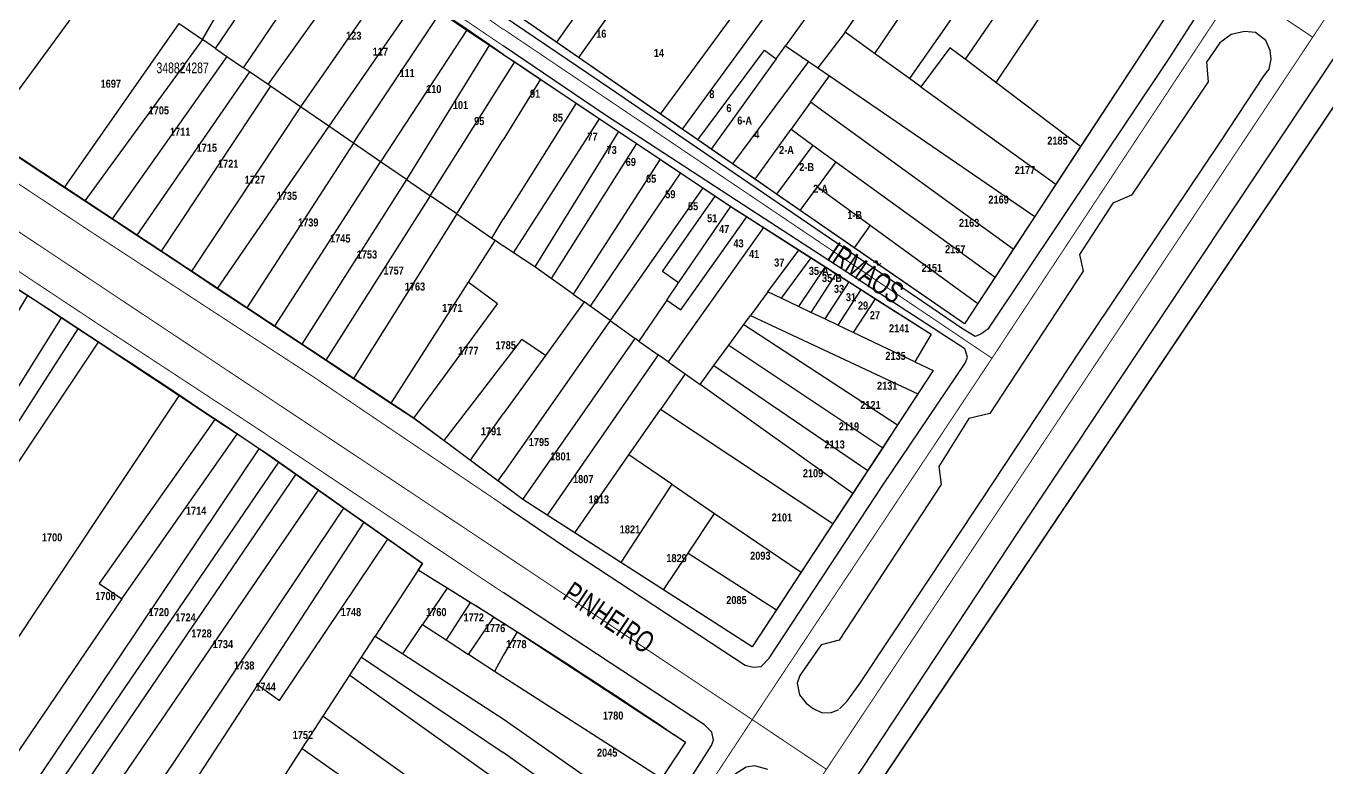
# Model space of a CAD drawing. Extents: x 203136 to 205923, y 4839890 to 4842982.
# Drawn here: x 204547.4 to 204791, y 4841901 to 4842040 of the extents above; entities that cross this region are included whole.
import ezdxf
from ezdxf.enums import TextEntityAlignment as Align

# ---------------------------------------------------------------- set-up
doc = ezdxf.new("R2010")
doc.units = 0
doc.header["$LTSCALE"] = 1.5
doc.header["$MEASUREMENT"] = 0
for name, color, linetype in [('CD_MALHA_LOTES', 40, 'CONTINUOUS'), ('CD_TXT_QUADRA', 7, 'CONTINUOUS'), ('RU-QUADRAS', 210, 'CONTINUOUS'), ('SV-EIXO-RUA-PAV', 20, 'CONTINUOUS'), ('SV-RUA-PAVIM-S-GUIA-C-GUIA', 7, 'CONTINUOUS'), ('SV-TXT-RUA-PAV-S-GUIA-C-GUIA', 7, 'CONTINUOUS'), ('Th_NmrPort', 1, 'CONTINUOUS')]:
    doc.layers.add(name, color=color, linetype=linetype)
doc.styles.add('ARIAL', font='ARIAL.TTF')
doc.styles.get("Standard").update_dxf_attribs({"font": 'swisscbo.ttf'})

msp = doc.modelspace()

# ---------------------------------------------------------------- linework, layer by layer
at = {"layer": 'CD_MALHA_LOTES', "linetype": 'Continuous'}
for p, q in [((204636.88, 4841793.15), (204885.67, 4842163.65)), ((204700.93, 4842038.85), (204722.42, 4842070.18)), ((204727.84, 4842066.64), (204706.46, 4842034.87)), ((204580.51, 4842037.46), (204595.02, 4842062.72)), ((204735.16, 4842061.87), (204713.01, 4842030.15)), ((204582.98, 4842035.77), (204599.23, 4842059.92)), ((204669.44, 4842060.05), (204650.96, 4842034.13)), ((204740.31, 4842058.51), (204723.41, 4842033.77)), ((204588.19, 4842032.2), (204604.59, 4842056.35)), ((204592.82, 4842029.02), (204609.75, 4842052.91)), ((204658.82, 4842053.9), (204646.83, 4842036.98)), ((204746.09, 4842054.74), (204729.18, 4842029.41)), ((204561.94, 4842049.83), (204539.81, 4842019.57)), ((204615.61, 4842049), (204598.85, 4842024.88)), ((204666.36, 4842023.51), (204684.56, 4842048.32)), ((204620.93, 4842045.46), (204604.18, 4842021.23)), ((204688.37, 4842045.37), (204670.42, 4842020.71)), ((204609.32, 4842018.89), (204625.16, 4842042.64)), ((204630.09, 4842039.36), (204625.16, 4842042.64)), ((204646.83, 4842036.98), (204641.25, 4842040.84)), ((204693.46, 4842041.41), (204689.78, 4842036.3)), ((204761.83, 4842043.03), (204745.04, 4842017.41)), ((204554.65, 4842009.76), (204576.11, 4842040.48)), ((204576.11, 4842040.48), (204580.51, 4842037.46)), ((204630.09, 4842039.36), (204613.87, 4842014.59)), ((204634.29, 4842036.49), (204630.09, 4842039.36)), ((204700.93, 4842038.85), (204695.82, 4842032.16)), ((204706.46, 4842034.87), (204700.93, 4842038.85)), ((204580.51, 4842037.46), (204558.49, 4842007.23)), ((204582.98, 4842035.77), (204580.51, 4842037.46)), ((204582.98, 4842035.77), (204585.09, 4842034.32)), ((204634.29, 4842036.49), (204618.75, 4842011.24)), ((204636.88, 4842034.69), (204634.29, 4842036.49)), ((204650.96, 4842034.13), (204646.83, 4842036.98)), ((204688.03, 4842033.86), (204689.78, 4842036.3)), ((204689.78, 4842036.3), (204694.05, 4842033.37)), ((204720.54, 4842035.94), (204715.1, 4842028.64)), ((204723.41, 4842033.77), (204720.54, 4842035.94)), ((204585.09, 4842034.32), (204563.61, 4842003.85)), ((204585.09, 4842034.32), (204588.19, 4842032.2)), ((204636.88, 4842034.69), (204639.04, 4842033.28)), ((204655.65, 4842030.89), (204650.96, 4842034.13)), ((204673.33, 4842018.69), (204685.82, 4842035.48)), ((204688.03, 4842033.86), (204675.86, 4842016.95)), ((204694.05, 4842033.37), (204679.83, 4842014.21)), ((204685.82, 4842035.48), (204688.03, 4842033.86)), ((204694.05, 4842033.37), (204695.82, 4842032.16)), ((204713.01, 4842030.15), (204706.46, 4842034.87)), ((204729.18, 4842029.41), (204723.41, 4842033.77)), ((204589.33, 4842031.42), (204568.21, 4842000.81)), ((204589.33, 4842031.42), (204588.19, 4842032.2)), ((204592.82, 4842029.02), (204589.33, 4842031.42)), ((204636.85, 4842029.85), (204639.04, 4842033.28)), ((204639.04, 4842033.28), (204643.88, 4842030.04)), ((204666.36, 4842023.51), (204655.65, 4842030.89)), ((204695.82, 4842032.16), (204697.99, 4842030.67)), ((204593.28, 4842028.71), (204572.74, 4841997.82)), ((204593.28, 4842028.71), (204592.82, 4842029.02)), ((204598.85, 4842024.88), (204593.28, 4842028.71)), ((204623.15, 4842008.22), (204636.85, 4842029.85)), ((204643.88, 4842030.04), (204636.86, 4842018.71)), ((204643.88, 4842030.04), (204650.54, 4842025.58)), ((204694.45, 4842025.75), (204697.99, 4842030.67)), ((204697.99, 4842030.67), (204736.46, 4842004.32)), ((204715.1, 4842028.64), (204713.01, 4842030.15)), ((204715.1, 4842028.64), (204740.44, 4842010.39)), ((204745.04, 4842017.41), (204729.18, 4842029.41)), ((204598.85, 4842024.88), (204578.44, 4841994.05)), ((204604.18, 4842021.23), (204598.85, 4842024.88)), ((204650.54, 4842025.58), (204640.2, 4842009.13)), ((204650.54, 4842025.58), (204654.93, 4842022.63)), ((204694.45, 4842025.75), (204690.8, 4842020.66)), ((204732.45, 4841998.2), (204694.45, 4842025.75)), ((204604.18, 4842021.23), (204583.28, 4841990.85)), ((204608.79, 4842018.07), (204604.18, 4842021.23)), ((204638.82, 4841997.48), (204654.93, 4842022.63)), ((204654.93, 4842022.63), (204658.47, 4842020.26)), ((204670.42, 4842020.71), (204666.36, 4842023.51)), ((204539.81, 4842019.57), (204554.65, 4842009.76)), ((204608.79, 4842018.07), (204609.32, 4842018.89)), ((204628.16, 4842004.79), (204636.86, 4842018.71)), ((204658.47, 4842020.26), (204642.79, 4841994.87)), ((204658.47, 4842020.26), (204661.82, 4842018.01)), ((204673.33, 4842018.69), (204670.42, 4842020.71)), ((204675.86, 4842016.95), (204673.33, 4842018.69)), ((204684.06, 4842011.29), (204690.8, 4842020.66)), ((204690.8, 4842020.66), (204694.91, 4842017.68)), ((204608.79, 4842018.07), (204588.79, 4841987.22)), ((204613.87, 4842014.59), (204608.79, 4842018.07)), ((204661.82, 4842018.01), (204645.86, 4841992.68)), ((204661.82, 4842018.01), (204666.26, 4842015.04)), ((204679.83, 4842014.21), (204675.86, 4842016.95)), ((204694.91, 4842017.68), (204688.09, 4842008.51)), ((204694.91, 4842017.68), (204699.21, 4842014.56)), ((204745.04, 4842017.41), (204740.44, 4842010.39)), ((204613.77, 4842014.44), (204593.99, 4841983.78)), ((204613.87, 4842014.59), (204613.77, 4842014.44)), ((204618.75, 4842011.24), (204613.87, 4842014.59)), ((204666.26, 4842015.04), (204649.96, 4841989.76)), ((204666.26, 4842015.04), (204670.09, 4842012.48)), ((204684.06, 4842011.29), (204679.83, 4842014.21)), ((204699.21, 4842014.56), (204695.74, 4842009.87)), ((204699.21, 4842014.56), (204729.02, 4841992.96)), ((204670.09, 4842012.48), (204653.16, 4841987.49)), ((204670.09, 4842012.48), (204674.29, 4842009.66)), ((204554.65, 4842009.76), (204558.49, 4842007.23)), ((204618.75, 4842011.24), (204599.14, 4841980.38)), ((204618.75, 4842011.24), (204623.15, 4842008.22)), ((204640.2, 4842009.13), (204636.84, 4842003.79)), ((204674.29, 4842009.66), (204656.91, 4841984.82)), ((204674.29, 4842009.66), (204676.58, 4842008.13)), ((204688.09, 4842008.51), (204684.06, 4842011.29)), ((204692.5, 4842005.47), (204695.74, 4842009.87)), ((204695.74, 4842009.87), (204705.63, 4842002.68)), ((204740.44, 4842010.39), (204736.46, 4842004.32)), ((204558.49, 4842007.23), (204563.61, 4842003.85)), ((204623.15, 4842008.22), (204603.64, 4841977.41)), ((204628.16, 4842004.79), (204623.15, 4842008.22)), ((204666.71, 4841994.01), (204676.58, 4842008.13)), ((204676.58, 4842008.13), (204679.49, 4842006.18)), ((204692.5, 4842005.47), (204688.09, 4842008.51)), ((204628.16, 4842004.79), (204608.82, 4841973.99)), ((204628.16, 4842004.79), (204634.76, 4842000.27)), ((204669.71, 4841991.86), (204679.49, 4842006.18)), ((204670.12, 4841986.83), (204682.51, 4842004.23)), ((204679.49, 4842006.18), (204679.95, 4842005.87)), ((204679.95, 4842005.87), (204682.51, 4842004.23)), ((204682.51, 4842004.23), (204685.64, 4842002.23)), ((204702.64, 4841998.47), (204692.5, 4842005.47)), ((204736.46, 4842004.32), (204732.45, 4841998.2)), ((204563.61, 4842003.85), (204568.21, 4842000.81)), ((204634.76, 4842000.27), (204636.84, 4842003.79)), ((204685.64, 4842002.23), (204667.8, 4841977.06)), ((204685.64, 4842002.23), (204692.24, 4841998.01)), ((204705.63, 4842002.68), (204702.64, 4841998.47)), ((204705.63, 4842002.68), (204725.78, 4841988.03)), ((204568.21, 4842000.81), (204572.74, 4841997.82)), ((204635.33, 4841999.88), (204630.32, 4841992.01)), ((204634.76, 4842000.27), (204635.33, 4841999.88)), ((204572.74, 4841997.82), (204578.44, 4841994.05)), ((204638.82, 4841997.48), (204636.88, 4841998.85)), ((204642.79, 4841994.87), (204638.82, 4841997.48)), ((204686.45, 4841990.19), (204692.24, 4841998.01)), ((204692.24, 4841998.01), (204694.53, 4841996.55)), ((204723.29, 4841984.22), (204702.64, 4841998.47)), ((204732.45, 4841998.2), (204729.02, 4841992.96)), ((204645.86, 4841992.68), (204642.79, 4841994.87)), ((204694.53, 4841996.55), (204688.94, 4841989.01)), ((204697.21, 4841994.86), (204692.18, 4841987.47)), ((204694.53, 4841996.55), (204697.21, 4841994.86)), ((204697.21, 4841994.86), (204699.21, 4841993.58)), ((204578.44, 4841994.05), (204583.28, 4841990.85)), ((204630.32, 4841992.01), (204615.81, 4841969.37)), ((204635.82, 4841987.94), (204630.32, 4841992.01)), ((204649.96, 4841989.76), (204645.86, 4841992.68)), ((204669.71, 4841991.86), (204666.71, 4841994.01)), ((204699.21, 4841993.58), (204694.53, 4841986.35)), ((204701.62, 4841992.05), (204697.12, 4841985.12)), ((204699.21, 4841993.58), (204701.62, 4841992.05)), ((204701.62, 4841992.05), (204703.87, 4841990.62)), ((204729.02, 4841992.96), (204725.78, 4841988.03)), ((204547.69, 4841989.54), (204509.62, 4841926.05)), ((204547.69, 4841989.54), (204544.11, 4841991.84)), ((204554.06, 4841985.33), (204547.69, 4841989.54)), ((204583.28, 4841990.85), (204588.79, 4841987.22)), ((204649.96, 4841989.76), (204652.02, 4841988.3)), ((204667.52, 4841988.66), (204669.71, 4841991.86)), ((204686.45, 4841990.19), (204683.22, 4841985.77)), ((204688.94, 4841989.01), (204686.45, 4841990.19)), ((204703.87, 4841990.62), (204699.55, 4841983.96)), ((204703.87, 4841990.62), (204706.56, 4841988.91)), ((204588.79, 4841987.22), (204593.99, 4841983.78)), ((204620.12, 4841966.52), (204635.82, 4841987.94)), ((204652.02, 4841988.3), (204644.79, 4841978.28)), ((204653.16, 4841987.49), (204652.02, 4841988.3)), ((204656.91, 4841984.82), (204653.16, 4841987.49)), ((204667.52, 4841988.66), (204662.28, 4841980.99)), ((204667.52, 4841988.66), (204670.12, 4841986.83)), ((204692.18, 4841987.47), (204688.94, 4841989.01)), ((204694.53, 4841986.35), (204692.18, 4841987.47)), ((204706.56, 4841988.91), (204702.45, 4841982.58)), ((204706.56, 4841988.91), (204717.06, 4841982.25)), ((204725.78, 4841988.03), (204723.29, 4841984.22)), ((204554.06, 4841985.33), (204514.71, 4841922.73)), ((204557.15, 4841983.28), (204554.06, 4841985.33)), ((204656.91, 4841984.82), (204636.86, 4841956.16)), ((204656.91, 4841984.82), (204661.57, 4841981.49)), ((204681.98, 4841984.07), (204683.22, 4841985.77)), ((204683.22, 4841985.77), (204714.57, 4841971.07)), ((204697.12, 4841985.12), (204694.53, 4841986.35)), ((204699.55, 4841983.96), (204697.12, 4841985.12)), ((204557.15, 4841983.28), (204517.2, 4841921.11)), ((204560.98, 4841980.75), (204557.15, 4841983.28)), ((204593.99, 4841983.78), (204599.14, 4841980.38)), ((204679.14, 4841980.18), (204681.98, 4841984.07)), ((204681.98, 4841984.07), (204710.77, 4841965.28)), ((204702.45, 4841982.58), (204699.55, 4841983.96)), ((204714.01, 4841977.08), (204702.45, 4841982.58)), ((204717.06, 4841982.25), (204714.01, 4841977.08)), ((204560.98, 4841980.75), (204519.87, 4841919.36)), ((204576.12, 4841970.74), (204560.98, 4841980.75)), ((204599.14, 4841980.38), (204603.64, 4841977.41)), ((204625.79, 4841962.33), (204640.38, 4841981.26)), ((204644.79, 4841978.28), (204640.38, 4841981.26)), ((204640.57, 4841951.27), (204661.57, 4841981.49)), ((204662.28, 4841980.99), (204661.57, 4841981.49)), ((204662.28, 4841980.99), (204665.9, 4841978.41)), ((204676.36, 4841976.37), (204679.14, 4841980.18)), ((204679.14, 4841980.18), (204707.97, 4841961)), ((204603.64, 4841977.41), (204608.82, 4841973.99)), ((204644.79, 4841978.28), (204636.86, 4841967.34)), ((204665.9, 4841978.41), (204645.12, 4841948.35)), ((204667.8, 4841977.06), (204665.9, 4841978.41)), ((204667.8, 4841977.06), (204670.94, 4841974.83)), ((204673.76, 4841972.82), (204676.36, 4841976.37)), ((204676.36, 4841976.37), (204705.17, 4841956.73)), ((204714.01, 4841977.08), (204717.44, 4841975.46)), ((204717.44, 4841975.46), (204714.57, 4841971.07)), ((204608.82, 4841973.99), (204615.81, 4841969.37)), ((204670.94, 4841974.83), (204666.32, 4841968.15)), ((204670.94, 4841974.83), (204673.76, 4841972.82)), ((204702.36, 4841952.45), (204673.76, 4841972.82)), ((204535.09, 4841909.12), (204576.12, 4841970.74)), ((204582.83, 4841966.3), (204576.12, 4841970.74)), ((204714.57, 4841971.07), (204710.77, 4841965.28)), ((204615.81, 4841969.37), (204620.12, 4841966.52)), ((204660.41, 4841959.64), (204666.32, 4841968.15)), ((204698.62, 4841946.75), (204666.32, 4841968.15)), ((204582.83, 4841966.3), (204561.14, 4841935.55)), ((204587, 4841963.54), (204582.83, 4841966.3)), ((204620.12, 4841966.52), (204625.79, 4841962.33)), ((204630.75, 4841958.64), (204636.86, 4841967.34)), ((204710.77, 4841965.28), (204707.97, 4841961)), ((204565.4, 4841932.67), (204587, 4841963.54)), ((204591.15, 4841960.79), (204587, 4841963.54)), ((204549.85, 4841899.2), (204591.15, 4841960.79)), ((204592.58, 4841959.85), (204591.15, 4841960.79)), ((204625.79, 4841962.33), (204630.75, 4841958.64)), ((204707.97, 4841961), (204705.17, 4841956.73)), ((204553.06, 4841897.03), (204594.81, 4841958.28)), ((204594.81, 4841958.28), (204592.58, 4841959.85)), ((204597.98, 4841956.04), (204594.81, 4841958.28)), ((204650.31, 4841945.02), (204660.41, 4841959.64)), ((204668.46, 4841954.17), (204660.41, 4841959.64)), ((204597.98, 4841956.04), (204556.34, 4841894.83)), ((204602.22, 4841953.05), (204597.98, 4841956.04)), ((204705.17, 4841956.73), (204702.36, 4841952.45)), ((204560.55, 4841892), (204602.22, 4841953.05)), ((204607.01, 4841949.67), (204602.22, 4841953.05)), ((204640.57, 4841951.27), (204635.91, 4841954.78)), ((204668.46, 4841954.17), (204658.92, 4841939.49)), ((204668.46, 4841954.17), (204676.48, 4841948.69)), ((204645.12, 4841948.35), (204640.57, 4841951.27)), ((204702.36, 4841952.45), (204698.62, 4841946.75)), ((204565.96, 4841888.36), (204607.01, 4841949.67)), ((204610.76, 4841947.02), (204607.01, 4841949.67)), ((204650.31, 4841945.02), (204645.12, 4841948.35)), ((204671.52, 4841941.26), (204676.48, 4841948.69)), ((204676.48, 4841948.69), (204692.67, 4841937.66)), ((204610.76, 4841947.02), (204590.89, 4841916.58)), ((204615.26, 4841943.85), (204610.76, 4841947.02)), ((204698.62, 4841946.75), (204692.67, 4841937.66)), ((204594.92, 4841913.66), (204615.26, 4841943.85)), ((204621.72, 4841939.29), (204615.26, 4841943.85)), ((204658.92, 4841939.49), (204650.31, 4841945.02)), ((204666.92, 4841934.37), (204671.52, 4841941.26)), ((204671.52, 4841941.26), (204688.07, 4841930.65)), ((204620.94, 4841938.08), (204621.72, 4841939.29)), ((204666.92, 4841934.37), (204658.92, 4841939.49)), ((204620.94, 4841938.08), (204612.88, 4841925.67)), ((204626.34, 4841934.71), (204620.94, 4841938.08)), ((204692.67, 4841937.66), (204688.07, 4841930.65)), ((204561.14, 4841935.55), (204565.4, 4841932.67)), ((204626.34, 4841934.71), (204621.76, 4841927.9)), ((204630.67, 4841932), (204626.34, 4841934.71)), ((204683.53, 4841923.71), (204666.92, 4841934.37)), ((204565.4, 4841932.67), (204544.88, 4841902.54)), ((204630.67, 4841932), (204626.17, 4841925)), ((204635.09, 4841929.24), (204630.67, 4841932)), ((204630.33, 4841922.26), (204635.09, 4841929.24)), ((204635.09, 4841929.24), (204636.963436, 4841928.115235)), ((204688.07, 4841930.65), (204683.53, 4841923.71)), ((204618.04, 4841922.38), (204621.76, 4841927.9)), ((204621.76, 4841927.9), (204626.17, 4841925)), ((204639.47, 4841926.47), (204636.877295, 4841922.071507)), ((204636.963436, 4841928.115235), (204639.47, 4841926.47)), ((204639.47, 4841926.47), (204671.01, 4841905.83)), ((204610.33, 4841921.76), (204612.88, 4841925.67)), ((204612.88, 4841925.67), (204618.04, 4841922.38)), ((204626.17, 4841925), (204630.33, 4841922.26)), ((204608.15, 4841918.39), (204610.33, 4841921.76)), ((204610.33, 4841921.76), (204636.88, 4841903.91)), ((204618.04, 4841922.38), (204636.88, 4841910.19)), ((204570.48, 4841885.33), (204590.89, 4841916.58)), ((204590.89, 4841916.58), (204594.92, 4841913.66)), ((204603.13, 4841910.67), (204608.15, 4841918.39)), ((204608.15, 4841918.39), (204636.88, 4841897.9)), ((204666.52, 4841899.01), (204636.77, 4841918.04)), ((204599.22, 4841904.65), (204603.13, 4841910.67)), ((204636.88, 4841910.19), (204662.21, 4841892.47)), ((204581.75, 4841877.75), (204599.22, 4841904.65)), ((204599.22, 4841904.65), (204636.88, 4841878.2)), ((204671.01, 4841905.83), (204666.52, 4841899.01)), ((204659.25, 4841887.99), (204636.88, 4841903.91))]:
    msp.add_line(p, q, dxfattribs=at)
for points in [[(204635.33, 4841999.88), (204636.88, 4841998.85)], [(204630.75, 4841958.64), (204635.91, 4841954.78)], [(204635.91, 4841954.78), (204636.86, 4841956.16)], [(204635.203586, 4841919.066439), (204630.33, 4841922.26)], [(204636.877295, 4841922.071507), (204635.203586, 4841919.066439)], [(204636.77, 4841918.04), (204635.203586, 4841919.066439)], [(204603.13, 4841910.67), (204636.81, 4841886.68), (204652.16, 4841875.9)]]:
    msp.add_lwpolyline(points, dxfattribs=at)
at = {"layer": 'RU-QUADRAS', "color": 6, "linetype": 'Continuous'}
for points in [[(204469.78, 4842160.61), (204485.34, 4842182.73, -0.0194964018), (204504, 4842211.87), (204507.66, 4842213.03), (204571.97, 4842168.87), (204572.65, 4842170), (204611.53, 4842145.98), (204610.24, 4842143.9, 0.005205499), (204761.51, 4842044.69), (204761.83, 4842043.03), (204723.29, 4841984.22), (204636.88, 4842043.85), (204615.67, 4842059.01), (204611.06, 4842061.77), (204531.6, 4842115.96), (204527.96, 4842117.56), (204496.56, 4842139.92)], [(204423.39, 4841895.86), (204474.05, 4841971.37), (204515.99, 4841945.12), (204523.83, 4841958.15), (204487.37, 4841982.58), (204510.13, 4842013.3, -0.0104567542), (204592.58, 4841959.85), (204621.72, 4841939.29), (204620.94, 4841938.08, -0.0116909412), (204671.01, 4841905.83), (204656.54, 4841883.87), (204657.28, 4841883.34), (204630.26, 4841845.42), (204618.6, 4841827.87), (204566.5, 4841863.04), (204565.33, 4841861.32), (204551.14, 4841870.38), (204524.46, 4841889.93), (204495.86, 4841848.54)]]:
    msp.add_lwpolyline(points, format="xyb", close=True, dxfattribs=at)
for points in [[(204619.94, 4841766.39), (204636.88, 4841793.15), (204885.67, 4842163.65), (205148.79, 4841988.01), (204883.5, 4841590.47), (204620.79, 4841764.69)], [(204426.85, 4842093.19), (204426.85, 4842096.23), (204453.55, 4842137.66), (204452.12, 4842138.58), (204456.87, 4842146.5), (204458.48, 4842145.35), (204467.24, 4842156.9), (204498.38, 4842130.93), (204509.26, 4842120.98), (204576.71, 4842074.92), (204679.49, 4842006.18), (204717.06, 4841982.25), (204714.01, 4841977.08), (204717.44, 4841975.46), (204683.53, 4841923.71), (204640.57, 4841951.27), (204620.12, 4841966.52), (204538.73, 4842020.28), (204487.53, 4842055.77), (204487.02, 4842055.05)]]:
    msp.add_lwpolyline(points, close=True, dxfattribs=at)
at = {"layer": 'SV-EIXO-RUA-PAV', "const_width": 0.18, "flags": 128}
for points in [[(204245.151716, 4842201.1767), (204390.162441, 4842105.446938), (204413.297516, 4842089.90306), (204513.2362, 4842023.275), (204636.875485, 4841941.1215)], [(204636.87, 4841807.02), (204697.43, 4841900.75), (204788.55, 4842037.91), (204883.26, 4842180.31), (204896.795854, 4842201.1655)], [(204876.388585, 4842201.1658), (204868.96, 4842189.55), (204774.41, 4842047.36), (204728.45, 4841977.76), (204683.53, 4841910.06), (204636.873714, 4841839.1471)], [(204636.87892, 4842138.946), (204774.41, 4842047.36), (204788.55, 4842037.91)], [(204610.6387, 4842057.8071), (204636.87719, 4842039.3627)], [(204636.86, 4842039.4452), (204636.877192, 4842039.433621)], [(204636.88, 4842039.43), (204728.45, 4841977.76)], [(204636.86, 4841942.4742), (204636.875508, 4841942.46356)], [(204636.88, 4841941.12), (204683.53, 4841910.06), (204697.43, 4841900.75)]]:
    msp.add_lwpolyline(points, dxfattribs=at)
at = {"layer": 'SV-RUA-PAVIM-S-GUIA-C-GUIA'}
for points in [[(205050.52, 4841831.06), (205125.82, 4841943.53), (205152.34, 4841983.42), (205156.7, 4841990.11), (205157.1, 4841991.13), (205156.66, 4841991.99), (205155.38, 4841993.26), (205089.61, 4842037.13), (205004.27, 4842093.98), (204887.05, 4842172), (204885.85, 4842172.69), (204884.72, 4842172.79), (204883.83, 4842171.78), (204876.31, 4842160.29), (204805.81, 4842054.09), (204733.55, 4841945.58), (204684.51, 4841871.22)], [(204643.97, 4842126.44), (204685.38, 4842099.35), (204724.46, 4842073.59), (204760.7, 4842049.79), (204766.71, 4842045.21), (204767.33, 4842042.85), (204761.62, 4842033.92), (204734.36, 4841993.22), (204727.66, 4841983.21), (204726.39, 4841982.25), (204725.31, 4841981.84), (204722.75, 4841983.38), (204656.79, 4842028.37), (204636.88, 4842041.82)], [(204779.44, 4842030.75), (204780.374535, 4842031.94182), (204780.776241, 4842033.816774), (204780.568765, 4842035.430877), (204779.791432, 4842037.268087), (204777.844494, 4842038.773277), (204775.770032, 4842038.96289), (204773.264918, 4842038.415649), (204771.122581, 4842036.83076), (204768.64, 4842033.26)], [(204636.88, 4841950.27), (204648.18, 4841942.64), (204682.23, 4841920.25), (204683.68, 4841919.86), (204685.23, 4841919.99), (204686.72, 4841921.55), (204708.03, 4841953.96), (204723.41, 4841976.86), (204723.89, 4841977.94), (204723.36, 4841979.52), (204683.27, 4842005.54), (204655.85, 4842023.41), (204636.88, 4842036.28)], [(204768.64, 4842033.26), (204768.99, 4842029.52)], [(204768.99, 4842029.52), (204754.58, 4842008.3)], [(204771.14, 4842018.09), (204779.44, 4842030.75)], [(204744.98, 4841979.13), (204771.14, 4842018.09)], [(204751.12, 4842006.83), (204744.84, 4841997.2)], [(204754.58, 4842008.3), (204751.12, 4842006.83)], [(204744.84, 4841997.2), (204745.53, 4841994.06)], [(204745.53, 4841994.06), (204728.05, 4841967.43)], [(204726.66, 4841951.4), (204744.98, 4841979.13)], [(204724.13, 4841966.48), (204718.49, 4841957.45)], [(204728.05, 4841967.43), (204724.13, 4841966.48)], [(204718.49, 4841957.45), (204718.95, 4841954.1)], [(204718.95, 4841954.1), (204699.83, 4841924.96)], [(204703.59, 4841916.66), (204726.66, 4841951.4)], [(204636.88, 4841846.46), (204650.14, 4841866.39), (204671.5, 4841898.31), (204675.9, 4841905.19), (204676.3, 4841906.2), (204675.98, 4841907.7), (204674.61, 4841909.06), (204636.88, 4841933.85)], [(204696.42, 4841924.06), (204692.44, 4841918.3)], [(204699.83, 4841924.96), (204696.42, 4841924.06)], [(204692.44, 4841918.3), (204691.928741, 4841916.875492), (204692.403416, 4841914.713434), (204693.611775, 4841913.145207), (204694.972182, 4841912.135811), (204696.629934, 4841911.303344), (204698.36, 4841911.38), (204699.757796, 4841911.951933)], [(204701.25, 4841913.42), (204703.59, 4841916.66)], [(204699.89, 4841912.07), (204701.25, 4841913.42)], [(204680.33, 4841899.87), (204682.42, 4841901.19), (204683.935586, 4841901.435445), (204686.418696, 4841900.759092)]]:
    msp.add_lwpolyline(points, dxfattribs=at)
at = {"layer": 'SV-RUA-PAVIM-S-GUIA-C-GUIA', "linetype": 'Continuous', "const_width": 0.18, "flags": 128}
for points in [[(204601.31, 4841974.27), (204559.13, 4842001.77), (204519.83, 4842027.76), (204482.19, 4842052.65), (204460.08, 4842067.33), (204422.44, 4842092.56), (204421.78, 4842093.22), (204421.38, 4842094.21), (204422.37, 4842096.05), (204425.86, 4842102), (204443.05, 4842127.72), (204463.32, 4842158.42), (204464.32, 4842159.13), (204465.23, 4842159.35), (204467.14, 4842158.68), (204504.91, 4842127.71), (204523.14, 4842114.1), (204558.45, 4842089.25), (204596.8, 4842063.53), (204611.2, 4842053.8), (204630.15, 4842040.84), (204636.877137, 4842036.28194)], [(204590.87, 4841964.54), (204562.26, 4841983.3), (204530.93, 4842004.07), (204512.39, 4842016.33)], [(204636.875643, 4841950.272939), (204601.31, 4841974.27)], [(204634.08, 4841935.69), (204590.81, 4841964.58)], [(204636.875358, 4841933.85305), (204634.08, 4841935.69)]]:
    msp.add_lwpolyline(points, dxfattribs=at)

# ---------------------------------------------------------------- texts
at = {"layer": 'CD_TXT_QUADRA', "linetype": 'Continuous', "style": 'ARIAL', "width": 0.7}
msp.add_text('348824287', height=2, dxfattribs=at).set_placement((204571.89117, 4842031.16125))
at = {"layer": 'SV-TXT-RUA-PAV-S-GUIA-C-GUIA', "style": 'ARIAL', "width": 0.7}
for s, p in [('IRMÃOS', (204697.28911, 4841996.429973)), ('PINHEIRO', (204647.763574, 4841932.799702))]:
    msp.add_text(s, height=4, rotation=326, dxfattribs=at).set_placement(p)
at = {"layer": 'Th_NmrPort', "color": 1}
for s, p in [('123', (204607.418554, 4842038.197271)), ('16', (204654.278554, 4842038.567271)), ('117', (204612.418554, 4842035.197271)), ('14', (204665.088554, 4842034.977271)), ('111', (204617.418554, 4842031.197271)), ('1697', (204561.418554, 4842029.197271)), ('110', (204622.418554, 4842028.197271)), ('91', (204641.878554, 4842027.317271)), ('8', (204675.488554, 4842027.237271)), ('1705', (204570.418554, 4842024.197271)), ('101', (204627.418554, 4842025.197271)), ('85', (204646.138554, 4842022.837271)), ('6', (204678.678554, 4842024.627271)), ('95', (204631.418554, 4842022.197271)), ('6-A', (204680.718554, 4842022.297271)), ('1711', (204574.418554, 4842020.197271)), ('77', (204652.638554, 4842019.247271)), ('4', (204683.908554, 4842019.687271)), ('2185', (204738.818554, 4842018.527271)), ('1715', (204579.418554, 4842017.197271)), ('73', (204656.228554, 4842016.777271)), ('2-A', (204688.558554, 4842016.777271)), ('1721', (204583.418554, 4842014.197271)), ('69', (204659.818554, 4842014.537271)), ('2-B', (204692.338554, 4842013.587271)), ('1727', (204588.418554, 4842011.197271)), ('65', (204663.628554, 4842011.397271)), ('2177', (204732.718554, 4842013.007271)), ('1735', (204594.418554, 4842008.197271)), ('59', (204667.218554, 4842008.487271)), ('2-A', (204694.948554, 4842009.517271)), ('55', (204671.478554, 4842006.237271)), ('2169', (204727.778554, 4842007.487271)), ('51', (204675.068554, 4842003.997271)), ('1-B', (204701.338554, 4842004.577271)), ('1739', (204598.418554, 4842003.197271)), ('47', (204677.308554, 4842001.977271)), ('2163', (204722.258554, 4842003.127271)), ('1745', (204604.418554, 4842000.197271)), ('43', (204679.998554, 4841999.287271)), ('1753', (204609.418554, 4841997.197271)), ('41', (204682.918554, 4841997.267271)), ('2157', (204719.648554, 4841998.187271)), ('1757', (204614.418554, 4841994.197271)), ('37', (204687.628554, 4841995.697271)), ('35-A', (204694.128554, 4841994.127271)), ('2151', (204715.288554, 4841994.697271)), ('1763', (204618.418554, 4841991.197271)), ('35-B', (204696.598554, 4841992.787271)), ('33', (204698.838554, 4841990.767271)), ('31', (204701.078554, 4841989.197271)), ('1771', (204625.418554, 4841987.197271)), ('29', (204703.328554, 4841987.627271)), ('27', (204705.568554, 4841985.827271)), ('2141', (204709.158554, 4841983.367271)), ('1777', (204628.418554, 4841979.197271)), ('1785', (204635.418554, 4841980.197271)), ('2135', (204708.478554, 4841978.207271)), ('2131', (204706.908554, 4841972.597271)), ('2121', (204703.768554, 4841969.007271)), ('2119', (204699.738554, 4841964.977271)), ('1791', (204632.678554, 4841964.077271)), ('1795', (204641.648554, 4841962.057271)), ('2113', (204697.048554, 4841961.607271)), ('1801', (204645.688554, 4841959.367271)), ('1807', (204649.948554, 4841955.107271)), ('2109', (204693.008554, 4841956.227271)), ('1813', (204652.868554, 4841951.297271)), ('1714', (204577.418554, 4841949.197271)), ('2101', (204687.178554, 4841947.927271)), ('1821', (204658.698554, 4841945.687271)), ('1700', (204550.418554, 4841944.197271)), ('1829', (204667.438554, 4841940.307271)), ('2093', (204683.138554, 4841940.757271)), ('1706', (204560.418554, 4841933.197271)), ('2085', (204678.658554, 4841932.457271)), ('1720', (204570.418554, 4841930.197271)), ('1724', (204575.418554, 4841929.197271)), ('1748', (204606.418554, 4841930.197271)), ('1760', (204622.418554, 4841930.197271)), ('1772', (204629.418554, 4841929.197271)), ('1728', (204578.418554, 4841926.197271)), ('1776', (204633.418554, 4841927.197271)), ('1734', (204582.418554, 4841924.197271)), ('1778', (204637.418554, 4841924.197271)), ('1738', (204586.418554, 4841920.197271)), ('1744', (204590.418554, 4841916.197271)), ('1780', (204655.558554, 4841910.817271)), ('1752', (204597.418554, 4841907.197271)), ('2045', (204654.438554, 4841903.867271))]:
    msp.add_text(s, height=1.5, dxfattribs=at).set_placement(p, align=Align.MIDDLE_LEFT)

doc.saveas('drawing.dxf')
